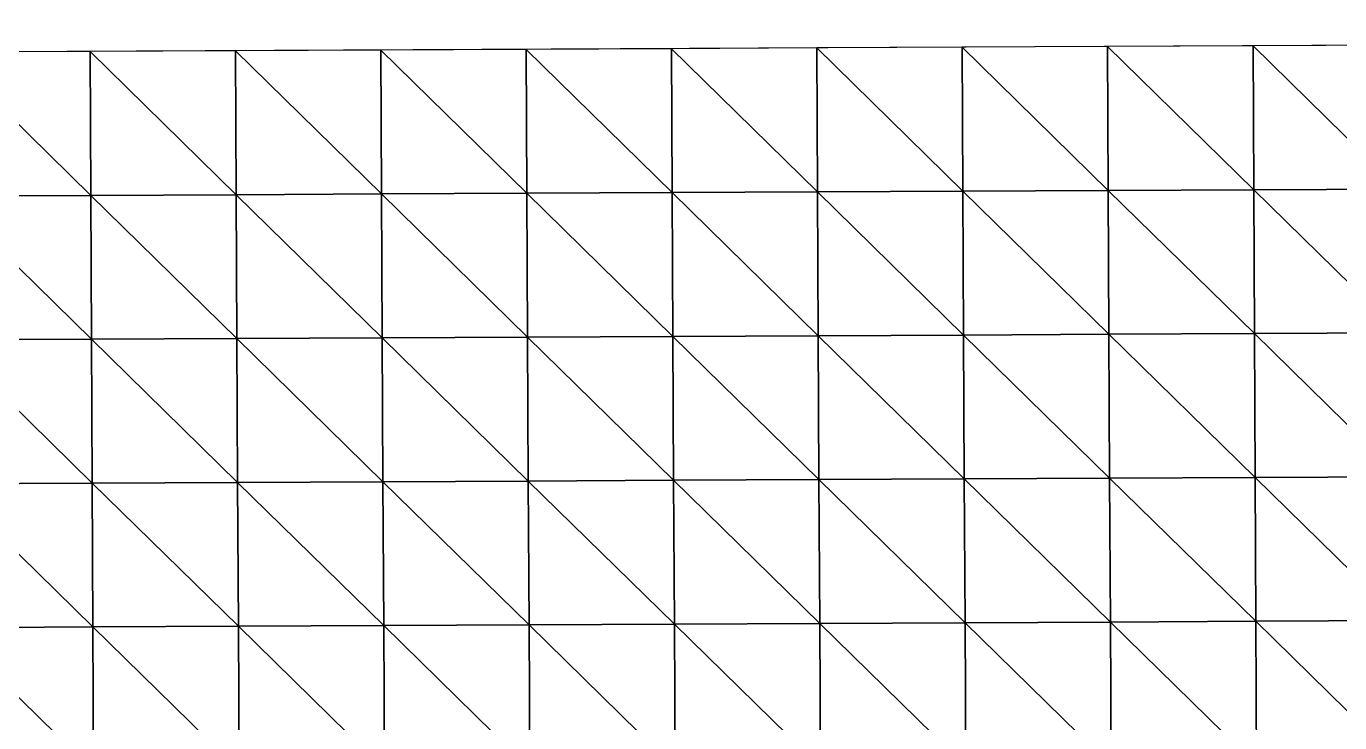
# Model space of a CAD drawing. Extents: x -372 to 678, y -263 to 741.
# Drawn here: x 217.4 to 330.9, y 680.5 to 740.7 of the extents above; entities that cross this region are included whole.
import ezdxf

# ---------------------------------------------------------------- set-up
doc = ezdxf.new("R2010")
doc.units = 0
doc.header["$LTSCALE"] = 0.0254
doc.layers.get('0').update_dxf_attribs({"linetype": 'CONTINUOUS'})
doc.layers.add('LOCATION_SNAPSHOT', color=144, linetype='CONTINUOUS')
doc.layers.add('LOCATION_TERRAIN', color=36, linetype='CONTINUOUS')

# ---------------------------------------------------------------- blocks, each defined once
blk = doc.blocks.new('LOCATION_SNAPSHOT_1')
at = {"color": 8}
mesh = blk.add_polyface(dxfattribs=at)
corners = [(-63.49, 214.77), (675.12, 740.67), (-66.01, 737.09), (677.64, 218.35)]
mesh.append_faces([[corners[k] for k in face] for face in [(0, 1, 2), (1, 0, 3)]], dxfattribs={"vtx0": -1, "color": 8})
blk = doc.blocks.new('LOCATION_TERRAIN_1')
at = {"color": 8}
mesh = blk.add_polyface(dxfattribs=at)
corners = [(323.46, 726.53, 7.15), (323.4, 738.97, 6.62), (310.83, 738.91, 5.29)]
mesh.append_faces([[corners[k] for k in face] for face in [(0, 1, 2)]], dxfattribs={"color": 8})
mesh = blk.add_polyface(dxfattribs=at)
corners = [(336.02, 726.59, 8.34), (335.96, 739.03, 8.02), (323.4, 738.97, 6.62)]
mesh.append_faces([[corners[k] for k in face] for face in [(0, 1, 2)]], dxfattribs={"color": 8})
mesh = blk.add_polyface(dxfattribs=at)
corners = [(336.02, 726.59, 8.34), (323.4, 738.97, 6.62), (323.46, 726.53, 7.15)]
mesh.append_faces([[corners[k] for k in face] for face in [(0, 1, 2)]], dxfattribs={"color": 8})
mesh = blk.add_polyface(dxfattribs=at)
corners = [(222.96, 726.05, -0.7), (222.9, 738.48, -0.05), (210.34, 738.42, -1.04)]
mesh.append_faces([[corners[k] for k in face] for face in [(0, 1, 2)]], dxfattribs={"color": 8})
mesh = blk.add_polyface(dxfattribs=at)
corners = [(222.96, 726.05, -0.7), (210.34, 738.42, -1.04), (210.4, 725.99, -1.69)]
mesh.append_faces([[corners[k] for k in face] for face in [(0, 1, 2)]], dxfattribs={"color": 8})
mesh = blk.add_polyface(dxfattribs=at)
corners = [(235.53, 726.11, 0.29), (235.47, 738.55, 0.94), (222.9, 738.48, -0.05)]
mesh.append_faces([[corners[k] for k in face] for face in [(0, 1, 2)]], dxfattribs={"color": 8})
mesh = blk.add_polyface(dxfattribs=at)
corners = [(235.53, 726.11, 0.29), (222.9, 738.48, -0.05), (222.96, 726.05, -0.7)]
mesh.append_faces([[corners[k] for k in face] for face in [(0, 1, 2)]], dxfattribs={"color": 8})
mesh = blk.add_polyface(dxfattribs=at)
corners = [(248.09, 726.17, 0.93), (248.03, 738.61, 1.44), (235.47, 738.55, 0.94)]
mesh.append_faces([[corners[k] for k in face] for face in [(0, 1, 2)]], dxfattribs={"color": 8})
mesh = blk.add_polyface(dxfattribs=at)
corners = [(248.09, 726.17, 0.93), (235.47, 738.55, 0.94), (235.53, 726.11, 0.29)]
mesh.append_faces([[corners[k] for k in face] for face in [(0, 1, 2)]], dxfattribs={"color": 8})
mesh = blk.add_polyface(dxfattribs=at)
corners = [(260.65, 726.23, 1.39), (260.59, 738.67, 1.69), (248.03, 738.61, 1.44)]
mesh.append_faces([[corners[k] for k in face] for face in [(0, 1, 2)]], dxfattribs={"color": 8})
mesh = blk.add_polyface(dxfattribs=at)
corners = [(260.65, 726.23, 1.39), (248.03, 738.61, 1.44), (248.09, 726.17, 0.93)]
mesh.append_faces([[corners[k] for k in face] for face in [(0, 1, 2)]], dxfattribs={"color": 8})
mesh = blk.add_polyface(dxfattribs=at)
corners = [(273.21, 726.29, 1.86), (273.15, 738.73, 1.94), (260.59, 738.67, 1.69)]
mesh.append_faces([[corners[k] for k in face] for face in [(0, 1, 2)]], dxfattribs={"color": 8})
mesh = blk.add_polyface(dxfattribs=at)
corners = [(273.21, 726.29, 1.86), (260.59, 738.67, 1.69), (260.65, 726.23, 1.39)]
mesh.append_faces([[corners[k] for k in face] for face in [(0, 1, 2)]], dxfattribs={"color": 8})
mesh = blk.add_polyface(dxfattribs=at)
corners = [(285.77, 726.35, 2.95), (285.71, 738.79, 2.81), (273.15, 738.73, 1.94)]
mesh.append_faces([[corners[k] for k in face] for face in [(0, 1, 2)]], dxfattribs={"color": 8})
mesh = blk.add_polyface(dxfattribs=at)
corners = [(285.77, 726.35, 2.95), (273.15, 738.73, 1.94), (273.21, 726.29, 1.86)]
mesh.append_faces([[corners[k] for k in face] for face in [(0, 1, 2)]], dxfattribs={"color": 8})
mesh = blk.add_polyface(dxfattribs=at)
corners = [(298.33, 726.41, 4.4), (298.27, 738.85, 4.05), (285.71, 738.79, 2.81)]
mesh.append_faces([[corners[k] for k in face] for face in [(0, 1, 2)]], dxfattribs={"color": 8})
mesh = blk.add_polyface(dxfattribs=at)
corners = [(298.33, 726.41, 4.4), (285.71, 738.79, 2.81), (285.77, 726.35, 2.95)]
mesh.append_faces([[corners[k] for k in face] for face in [(0, 1, 2)]], dxfattribs={"color": 8})
mesh = blk.add_polyface(dxfattribs=at)
corners = [(310.89, 726.47, 5.86), (310.83, 738.91, 5.29), (298.27, 738.85, 4.05)]
mesh.append_faces([[corners[k] for k in face] for face in [(0, 1, 2)]], dxfattribs={"color": 8})
mesh = blk.add_polyface(dxfattribs=at)
corners = [(310.89, 726.47, 5.86), (298.27, 738.85, 4.05), (298.33, 726.41, 4.4)]
mesh.append_faces([[corners[k] for k in face] for face in [(0, 1, 2)]], dxfattribs={"color": 8})
mesh = blk.add_polyface(dxfattribs=at)
corners = [(323.46, 726.53, 7.15), (310.83, 738.91, 5.29), (310.89, 726.47, 5.86)]
mesh.append_faces([[corners[k] for k in face] for face in [(0, 1, 2)]], dxfattribs={"color": 8})
mesh = blk.add_polyface(dxfattribs=at)
corners = [(323.52, 714.1, 7.62), (323.46, 726.53, 7.15), (310.89, 726.47, 5.86)]
mesh.append_faces([[corners[k] for k in face] for face in [(0, 1, 2)]], dxfattribs={"color": 8})
mesh = blk.add_polyface(dxfattribs=at)
corners = [(336.08, 714.16, 8.61), (336.02, 726.59, 8.34), (323.46, 726.53, 7.15)]
mesh.append_faces([[corners[k] for k in face] for face in [(0, 1, 2)]], dxfattribs={"color": 8})
mesh = blk.add_polyface(dxfattribs=at)
corners = [(336.08, 714.16, 8.61), (323.46, 726.53, 7.15), (323.52, 714.1, 7.62)]
mesh.append_faces([[corners[k] for k in face] for face in [(0, 1, 2)]], dxfattribs={"color": 8})
mesh = blk.add_polyface(dxfattribs=at)
corners = [(223.02, 713.61, -1.29), (222.96, 726.05, -0.7), (210.4, 725.99, -1.69)]
mesh.append_faces([[corners[k] for k in face] for face in [(0, 1, 2)]], dxfattribs={"color": 8})
mesh = blk.add_polyface(dxfattribs=at)
corners = [(223.02, 713.61, -1.29), (210.4, 725.99, -1.69), (210.46, 713.55, -2.28)]
mesh.append_faces([[corners[k] for k in face] for face in [(0, 1, 2)]], dxfattribs={"color": 8})
mesh = blk.add_polyface(dxfattribs=at)
corners = [(235.59, 713.67, -0.3), (235.53, 726.11, 0.29), (222.96, 726.05, -0.7)]
mesh.append_faces([[corners[k] for k in face] for face in [(0, 1, 2)]], dxfattribs={"color": 8})
mesh = blk.add_polyface(dxfattribs=at)
corners = [(235.59, 713.67, -0.3), (222.96, 726.05, -0.7), (223.02, 713.61, -1.29)]
mesh.append_faces([[corners[k] for k in face] for face in [(0, 1, 2)]], dxfattribs={"color": 8})
mesh = blk.add_polyface(dxfattribs=at)
corners = [(248.15, 713.73, 0.47), (248.09, 726.17, 0.93), (235.53, 726.11, 0.29)]
mesh.append_faces([[corners[k] for k in face] for face in [(0, 1, 2)]], dxfattribs={"color": 8})
mesh = blk.add_polyface(dxfattribs=at)
corners = [(248.15, 713.73, 0.47), (235.53, 726.11, 0.29), (235.59, 713.67, -0.3)]
mesh.append_faces([[corners[k] for k in face] for face in [(0, 1, 2)]], dxfattribs={"color": 8})
mesh = blk.add_polyface(dxfattribs=at)
corners = [(260.71, 713.79, 1.14), (260.65, 726.23, 1.39), (248.09, 726.17, 0.93)]
mesh.append_faces([[corners[k] for k in face] for face in [(0, 1, 2)]], dxfattribs={"color": 8})
mesh = blk.add_polyface(dxfattribs=at)
corners = [(260.71, 713.79, 1.14), (248.09, 726.17, 0.93), (248.15, 713.73, 0.47)]
mesh.append_faces([[corners[k] for k in face] for face in [(0, 1, 2)]], dxfattribs={"color": 8})
mesh = blk.add_polyface(dxfattribs=at)
corners = [(273.27, 713.86, 1.82), (273.21, 726.29, 1.86), (260.65, 726.23, 1.39)]
mesh.append_faces([[corners[k] for k in face] for face in [(0, 1, 2)]], dxfattribs={"color": 8})
mesh = blk.add_polyface(dxfattribs=at)
corners = [(273.27, 713.86, 1.82), (260.65, 726.23, 1.39), (260.71, 713.79, 1.14)]
mesh.append_faces([[corners[k] for k in face] for face in [(0, 1, 2)]], dxfattribs={"color": 8})
mesh = blk.add_polyface(dxfattribs=at)
corners = [(285.83, 713.92, 3.1), (285.77, 726.35, 2.95), (273.21, 726.29, 1.86)]
mesh.append_faces([[corners[k] for k in face] for face in [(0, 1, 2)]], dxfattribs={"color": 8})
mesh = blk.add_polyface(dxfattribs=at)
corners = [(285.83, 713.92, 3.1), (273.21, 726.29, 1.86), (273.27, 713.86, 1.82)]
mesh.append_faces([[corners[k] for k in face] for face in [(0, 1, 2)]], dxfattribs={"color": 8})
mesh = blk.add_polyface(dxfattribs=at)
corners = [(298.39, 713.98, 4.74), (298.33, 726.41, 4.4), (285.77, 726.35, 2.95)]
mesh.append_faces([[corners[k] for k in face] for face in [(0, 1, 2)]], dxfattribs={"color": 8})
mesh = blk.add_polyface(dxfattribs=at)
corners = [(298.39, 713.98, 4.74), (285.77, 726.35, 2.95), (285.83, 713.92, 3.1)]
mesh.append_faces([[corners[k] for k in face] for face in [(0, 1, 2)]], dxfattribs={"color": 8})
mesh = blk.add_polyface(dxfattribs=at)
corners = [(310.95, 714.04, 6.38), (310.89, 726.47, 5.86), (298.33, 726.41, 4.4)]
mesh.append_faces([[corners[k] for k in face] for face in [(0, 1, 2)]], dxfattribs={"color": 8})
mesh = blk.add_polyface(dxfattribs=at)
corners = [(310.95, 714.04, 6.38), (298.33, 726.41, 4.4), (298.39, 713.98, 4.74)]
mesh.append_faces([[corners[k] for k in face] for face in [(0, 1, 2)]], dxfattribs={"color": 8})
mesh = blk.add_polyface(dxfattribs=at)
corners = [(323.52, 714.1, 7.62), (310.89, 726.47, 5.86), (310.95, 714.04, 6.38)]
mesh.append_faces([[corners[k] for k in face] for face in [(0, 1, 2)]], dxfattribs={"color": 8})
mesh = blk.add_polyface(dxfattribs=at)
corners = [(311.01, 701.6, 6.42), (310.95, 714.04, 6.38), (298.39, 713.98, 4.74)]
mesh.append_faces([[corners[k] for k in face] for face in [(0, 1, 2)]], dxfattribs={"color": 8})
mesh = blk.add_polyface(dxfattribs=at)
corners = [(323.58, 701.66, 7.62), (323.52, 714.1, 7.62), (310.95, 714.04, 6.38)]
mesh.append_faces([[corners[k] for k in face] for face in [(0, 1, 2)]], dxfattribs={"color": 8})
mesh = blk.add_polyface(dxfattribs=at)
corners = [(323.58, 701.66, 7.62), (310.95, 714.04, 6.38), (311.01, 701.6, 6.42)]
mesh.append_faces([[corners[k] for k in face] for face in [(0, 1, 2)]], dxfattribs={"color": 8})
mesh = blk.add_polyface(dxfattribs=at)
corners = [(336.14, 701.72, 8.61), (336.08, 714.16, 8.61), (323.52, 714.1, 7.62)]
mesh.append_faces([[corners[k] for k in face] for face in [(0, 1, 2)]], dxfattribs={"color": 8})
mesh = blk.add_polyface(dxfattribs=at)
corners = [(336.14, 701.72, 8.61), (323.52, 714.1, 7.62), (323.58, 701.66, 7.62)]
mesh.append_faces([[corners[k] for k in face] for face in [(0, 1, 2)]], dxfattribs={"color": 8})
mesh = blk.add_polyface(dxfattribs=at)
corners = [(223.08, 701.18, -1.29), (223.02, 713.61, -1.29), (210.46, 713.55, -2.28)]
mesh.append_faces([[corners[k] for k in face] for face in [(0, 1, 2)]], dxfattribs={"color": 8})
mesh = blk.add_polyface(dxfattribs=at)
corners = [(223.08, 701.18, -1.29), (210.46, 713.55, -2.28), (210.52, 701.12, -2.28)]
mesh.append_faces([[corners[k] for k in face] for face in [(0, 1, 2)]], dxfattribs={"color": 8})
mesh = blk.add_polyface(dxfattribs=at)
corners = [(235.65, 701.24, -0.3), (235.59, 713.67, -0.3), (223.02, 713.61, -1.29)]
mesh.append_faces([[corners[k] for k in face] for face in [(0, 1, 2)]], dxfattribs={"color": 8})
mesh = blk.add_polyface(dxfattribs=at)
corners = [(235.65, 701.24, -0.3), (223.02, 713.61, -1.29), (223.08, 701.18, -1.29)]
mesh.append_faces([[corners[k] for k in face] for face in [(0, 1, 2)]], dxfattribs={"color": 8})
mesh = blk.add_polyface(dxfattribs=at)
corners = [(248.21, 701.3, 0.55), (248.15, 713.73, 0.47), (235.59, 713.67, -0.3)]
mesh.append_faces([[corners[k] for k in face] for face in [(0, 1, 2)]], dxfattribs={"color": 8})
mesh = blk.add_polyface(dxfattribs=at)
corners = [(248.21, 701.3, 0.55), (235.59, 713.67, -0.3), (235.65, 701.24, -0.3)]
mesh.append_faces([[corners[k] for k in face] for face in [(0, 1, 2)]], dxfattribs={"color": 8})
mesh = blk.add_polyface(dxfattribs=at)
corners = [(260.77, 701.36, 1.33), (260.71, 713.79, 1.14), (248.15, 713.73, 0.47)]
mesh.append_faces([[corners[k] for k in face] for face in [(0, 1, 2)]], dxfattribs={"color": 8})
mesh = blk.add_polyface(dxfattribs=at)
corners = [(260.77, 701.36, 1.33), (248.15, 713.73, 0.47), (248.21, 701.3, 0.55)]
mesh.append_faces([[corners[k] for k in face] for face in [(0, 1, 2)]], dxfattribs={"color": 8})
mesh = blk.add_polyface(dxfattribs=at)
corners = [(273.33, 701.42, 2.1), (273.27, 713.86, 1.82), (260.71, 713.79, 1.14)]
mesh.append_faces([[corners[k] for k in face] for face in [(0, 1, 2)]], dxfattribs={"color": 8})
mesh = blk.add_polyface(dxfattribs=at)
corners = [(273.33, 701.42, 2.1), (260.71, 713.79, 1.14), (260.77, 701.36, 1.33)]
mesh.append_faces([[corners[k] for k in face] for face in [(0, 1, 2)]], dxfattribs={"color": 8})
mesh = blk.add_polyface(dxfattribs=at)
corners = [(285.89, 701.48, 3.36), (285.83, 713.92, 3.1), (273.27, 713.86, 1.82)]
mesh.append_faces([[corners[k] for k in face] for face in [(0, 1, 2)]], dxfattribs={"color": 8})
mesh = blk.add_polyface(dxfattribs=at)
corners = [(285.89, 701.48, 3.36), (273.27, 713.86, 1.82), (273.33, 701.42, 2.1)]
mesh.append_faces([[corners[k] for k in face] for face in [(0, 1, 2)]], dxfattribs={"color": 8})
mesh = blk.add_polyface(dxfattribs=at)
corners = [(298.45, 701.54, 4.89), (298.39, 713.98, 4.74), (285.83, 713.92, 3.1)]
mesh.append_faces([[corners[k] for k in face] for face in [(0, 1, 2)]], dxfattribs={"color": 8})
mesh = blk.add_polyface(dxfattribs=at)
corners = [(298.45, 701.54, 4.89), (285.83, 713.92, 3.1), (285.89, 701.48, 3.36)]
mesh.append_faces([[corners[k] for k in face] for face in [(0, 1, 2)]], dxfattribs={"color": 8})
mesh = blk.add_polyface(dxfattribs=at)
corners = [(311.01, 701.6, 6.42), (298.39, 713.98, 4.74), (298.45, 701.54, 4.89)]
mesh.append_faces([[corners[k] for k in face] for face in [(0, 1, 2)]], dxfattribs={"color": 8})
mesh = blk.add_polyface(dxfattribs=at)
corners = [(298.51, 689.1, 5.04), (298.45, 701.54, 4.89), (285.89, 701.48, 3.36)]
mesh.append_faces([[corners[k] for k in face] for face in [(0, 1, 2)]], dxfattribs={"color": 8})
mesh = blk.add_polyface(dxfattribs=at)
corners = [(311.07, 689.16, 6.46), (311.01, 701.6, 6.42), (298.45, 701.54, 4.89)]
mesh.append_faces([[corners[k] for k in face] for face in [(0, 1, 2)]], dxfattribs={"color": 8})
mesh = blk.add_polyface(dxfattribs=at)
corners = [(311.07, 689.16, 6.46), (298.45, 701.54, 4.89), (298.51, 689.1, 5.04)]
mesh.append_faces([[corners[k] for k in face] for face in [(0, 1, 2)]], dxfattribs={"color": 8})
mesh = blk.add_polyface(dxfattribs=at)
corners = [(323.64, 689.23, 7.62), (323.58, 701.66, 7.62), (311.01, 701.6, 6.42)]
mesh.append_faces([[corners[k] for k in face] for face in [(0, 1, 2)]], dxfattribs={"color": 8})
mesh = blk.add_polyface(dxfattribs=at)
corners = [(323.64, 689.23, 7.62), (311.01, 701.6, 6.42), (311.07, 689.16, 6.46)]
mesh.append_faces([[corners[k] for k in face] for face in [(0, 1, 2)]], dxfattribs={"color": 8})
mesh = blk.add_polyface(dxfattribs=at)
corners = [(336.2, 689.29, 8.61), (336.14, 701.72, 8.61), (323.58, 701.66, 7.62)]
mesh.append_faces([[corners[k] for k in face] for face in [(0, 1, 2)]], dxfattribs={"color": 8})
mesh = blk.add_polyface(dxfattribs=at)
corners = [(336.2, 689.29, 8.61), (323.58, 701.66, 7.62), (323.64, 689.23, 7.62)]
mesh.append_faces([[corners[k] for k in face] for face in [(0, 1, 2)]], dxfattribs={"color": 8})
mesh = blk.add_polyface(dxfattribs=at)
corners = [(223.14, 688.74, -1.29), (223.08, 701.18, -1.29), (210.52, 701.12, -2.28)]
mesh.append_faces([[corners[k] for k in face] for face in [(0, 1, 2)]], dxfattribs={"color": 8})
mesh = blk.add_polyface(dxfattribs=at)
corners = [(223.14, 688.74, -1.29), (210.52, 701.12, -2.28), (210.58, 688.68, -2.28)]
mesh.append_faces([[corners[k] for k in face] for face in [(0, 1, 2)]], dxfattribs={"color": 8})
mesh = blk.add_polyface(dxfattribs=at)
corners = [(235.71, 688.8, -0.3), (235.65, 701.24, -0.3), (223.08, 701.18, -1.29)]
mesh.append_faces([[corners[k] for k in face] for face in [(0, 1, 2)]], dxfattribs={"color": 8})
mesh = blk.add_polyface(dxfattribs=at)
corners = [(235.71, 688.8, -0.3), (223.08, 701.18, -1.29), (223.14, 688.74, -1.29)]
mesh.append_faces([[corners[k] for k in face] for face in [(0, 1, 2)]], dxfattribs={"color": 8})
mesh = blk.add_polyface(dxfattribs=at)
corners = [(248.27, 688.86, 0.62), (248.21, 701.3, 0.55), (235.65, 701.24, -0.3)]
mesh.append_faces([[corners[k] for k in face] for face in [(0, 1, 2)]], dxfattribs={"color": 8})
mesh = blk.add_polyface(dxfattribs=at)
corners = [(248.27, 688.86, 0.62), (235.65, 701.24, -0.3), (235.71, 688.8, -0.3)]
mesh.append_faces([[corners[k] for k in face] for face in [(0, 1, 2)]], dxfattribs={"color": 8})
mesh = blk.add_polyface(dxfattribs=at)
corners = [(260.83, 688.92, 1.51), (260.77, 701.36, 1.33), (248.21, 701.3, 0.55)]
mesh.append_faces([[corners[k] for k in face] for face in [(0, 1, 2)]], dxfattribs={"color": 8})
mesh = blk.add_polyface(dxfattribs=at)
corners = [(260.83, 688.92, 1.51), (248.21, 701.3, 0.55), (248.27, 688.86, 0.62)]
mesh.append_faces([[corners[k] for k in face] for face in [(0, 1, 2)]], dxfattribs={"color": 8})
mesh = blk.add_polyface(dxfattribs=at)
corners = [(273.39, 688.98, 2.39), (273.33, 701.42, 2.1), (260.77, 701.36, 1.33)]
mesh.append_faces([[corners[k] for k in face] for face in [(0, 1, 2)]], dxfattribs={"color": 8})
mesh = blk.add_polyface(dxfattribs=at)
corners = [(273.39, 688.98, 2.39), (260.77, 701.36, 1.33), (260.83, 688.92, 1.51)]
mesh.append_faces([[corners[k] for k in face] for face in [(0, 1, 2)]], dxfattribs={"color": 8})
mesh = blk.add_polyface(dxfattribs=at)
corners = [(285.95, 689.04, 3.62), (285.89, 701.48, 3.36), (273.33, 701.42, 2.1)]
mesh.append_faces([[corners[k] for k in face] for face in [(0, 1, 2)]], dxfattribs={"color": 8})
mesh = blk.add_polyface(dxfattribs=at)
corners = [(285.95, 689.04, 3.62), (273.33, 701.42, 2.1), (273.39, 688.98, 2.39)]
mesh.append_faces([[corners[k] for k in face] for face in [(0, 1, 2)]], dxfattribs={"color": 8})
mesh = blk.add_polyface(dxfattribs=at)
corners = [(298.51, 689.1, 5.04), (285.89, 701.48, 3.36), (285.95, 689.04, 3.62)]
mesh.append_faces([[corners[k] for k in face] for face in [(0, 1, 2)]], dxfattribs={"color": 8})
mesh = blk.add_polyface(dxfattribs=at)
corners = [(286.01, 676.61, 3.85), (285.95, 689.04, 3.62), (273.39, 688.98, 2.39)]
mesh.append_faces([[corners[k] for k in face] for face in [(0, 1, 2)]], dxfattribs={"color": 8})
mesh = blk.add_polyface(dxfattribs=at)
corners = [(298.57, 676.67, 5.16), (298.51, 689.1, 5.04), (285.95, 689.04, 3.62)]
mesh.append_faces([[corners[k] for k in face] for face in [(0, 1, 2)]], dxfattribs={"color": 8})
mesh = blk.add_polyface(dxfattribs=at)
corners = [(298.57, 676.67, 5.16), (285.95, 689.04, 3.62), (286.01, 676.61, 3.85)]
mesh.append_faces([[corners[k] for k in face] for face in [(0, 1, 2)]], dxfattribs={"color": 8})
mesh = blk.add_polyface(dxfattribs=at)
corners = [(311.13, 676.73, 6.47), (311.07, 689.16, 6.46), (298.51, 689.1, 5.04)]
mesh.append_faces([[corners[k] for k in face] for face in [(0, 1, 2)]], dxfattribs={"color": 8})
mesh = blk.add_polyface(dxfattribs=at)
corners = [(311.13, 676.73, 6.47), (298.51, 689.1, 5.04), (298.57, 676.67, 5.16)]
mesh.append_faces([[corners[k] for k in face] for face in [(0, 1, 2)]], dxfattribs={"color": 8})
mesh = blk.add_polyface(dxfattribs=at)
corners = [(323.7, 676.79, 7.59), (323.64, 689.23, 7.62), (311.07, 689.16, 6.46)]
mesh.append_faces([[corners[k] for k in face] for face in [(0, 1, 2)]], dxfattribs={"color": 8})
mesh = blk.add_polyface(dxfattribs=at)
corners = [(323.7, 676.79, 7.59), (311.07, 689.16, 6.46), (311.13, 676.73, 6.47)]
mesh.append_faces([[corners[k] for k in face] for face in [(0, 1, 2)]], dxfattribs={"color": 8})
mesh = blk.add_polyface(dxfattribs=at)
corners = [(336.26, 676.85, 8.59), (336.2, 689.29, 8.61), (323.64, 689.23, 7.62)]
mesh.append_faces([[corners[k] for k in face] for face in [(0, 1, 2)]], dxfattribs={"color": 8})
mesh = blk.add_polyface(dxfattribs=at)
corners = [(336.26, 676.85, 8.59), (323.64, 689.23, 7.62), (323.7, 676.79, 7.59)]
mesh.append_faces([[corners[k] for k in face] for face in [(0, 1, 2)]], dxfattribs={"color": 8})
mesh = blk.add_polyface(dxfattribs=at)
corners = [(223.2, 676.3, -1.25), (223.14, 688.74, -1.29), (210.58, 688.68, -2.28)]
mesh.append_faces([[corners[k] for k in face] for face in [(0, 1, 2)]], dxfattribs={"color": 8})
mesh = blk.add_polyface(dxfattribs=at)
corners = [(223.2, 676.3, -1.25), (210.58, 688.68, -2.28), (210.64, 676.24, -2.23)]
mesh.append_faces([[corners[k] for k in face] for face in [(0, 1, 2)]], dxfattribs={"color": 8})
mesh = blk.add_polyface(dxfattribs=at)
corners = [(235.77, 676.36, -0.26), (235.71, 688.8, -0.3), (223.14, 688.74, -1.29)]
mesh.append_faces([[corners[k] for k in face] for face in [(0, 1, 2)]], dxfattribs={"color": 8})
mesh = blk.add_polyface(dxfattribs=at)
corners = [(235.77, 676.36, -0.26), (223.14, 688.74, -1.29), (223.2, 676.3, -1.25)]
mesh.append_faces([[corners[k] for k in face] for face in [(0, 1, 2)]], dxfattribs={"color": 8})
mesh = blk.add_polyface(dxfattribs=at)
corners = [(248.33, 676.43, 0.72), (248.27, 688.86, 0.62), (235.71, 688.8, -0.3)]
mesh.append_faces([[corners[k] for k in face] for face in [(0, 1, 2)]], dxfattribs={"color": 8})
mesh = blk.add_polyface(dxfattribs=at)
corners = [(248.33, 676.43, 0.72), (235.71, 688.8, -0.3), (235.77, 676.36, -0.26)]
mesh.append_faces([[corners[k] for k in face] for face in [(0, 1, 2)]], dxfattribs={"color": 8})
mesh = blk.add_polyface(dxfattribs=at)
corners = [(260.89, 676.49, 1.69), (260.83, 688.92, 1.51), (248.27, 688.86, 0.62)]
mesh.append_faces([[corners[k] for k in face] for face in [(0, 1, 2)]], dxfattribs={"color": 8})
mesh = blk.add_polyface(dxfattribs=at)
corners = [(260.89, 676.49, 1.69), (248.27, 688.86, 0.62), (248.33, 676.43, 0.72)]
mesh.append_faces([[corners[k] for k in face] for face in [(0, 1, 2)]], dxfattribs={"color": 8})
mesh = blk.add_polyface(dxfattribs=at)
corners = [(273.45, 676.55, 2.67), (273.39, 688.98, 2.39), (260.83, 688.92, 1.51)]
mesh.append_faces([[corners[k] for k in face] for face in [(0, 1, 2)]], dxfattribs={"color": 8})
mesh = blk.add_polyface(dxfattribs=at)
corners = [(273.45, 676.55, 2.67), (260.83, 688.92, 1.51), (260.89, 676.49, 1.69)]
mesh.append_faces([[corners[k] for k in face] for face in [(0, 1, 2)]], dxfattribs={"color": 8})
mesh = blk.add_polyface(dxfattribs=at)
corners = [(286.01, 676.61, 3.85), (273.39, 688.98, 2.39), (273.45, 676.55, 2.67)]
mesh.append_faces([[corners[k] for k in face] for face in [(0, 1, 2)]], dxfattribs={"color": 8})

msp = doc.modelspace()

# ---------------------------------------------------------------- block references
at = {"layer": 'LOCATION_SNAPSHOT', "color": 0}
msp.add_blockref('LOCATION_SNAPSHOT_1', (0, 0), dxfattribs=at)
at = {"layer": 'LOCATION_TERRAIN', "color": 0}
msp.add_blockref('LOCATION_TERRAIN_1', (0, 0), dxfattribs=at)

doc.saveas('drawing.dxf')
